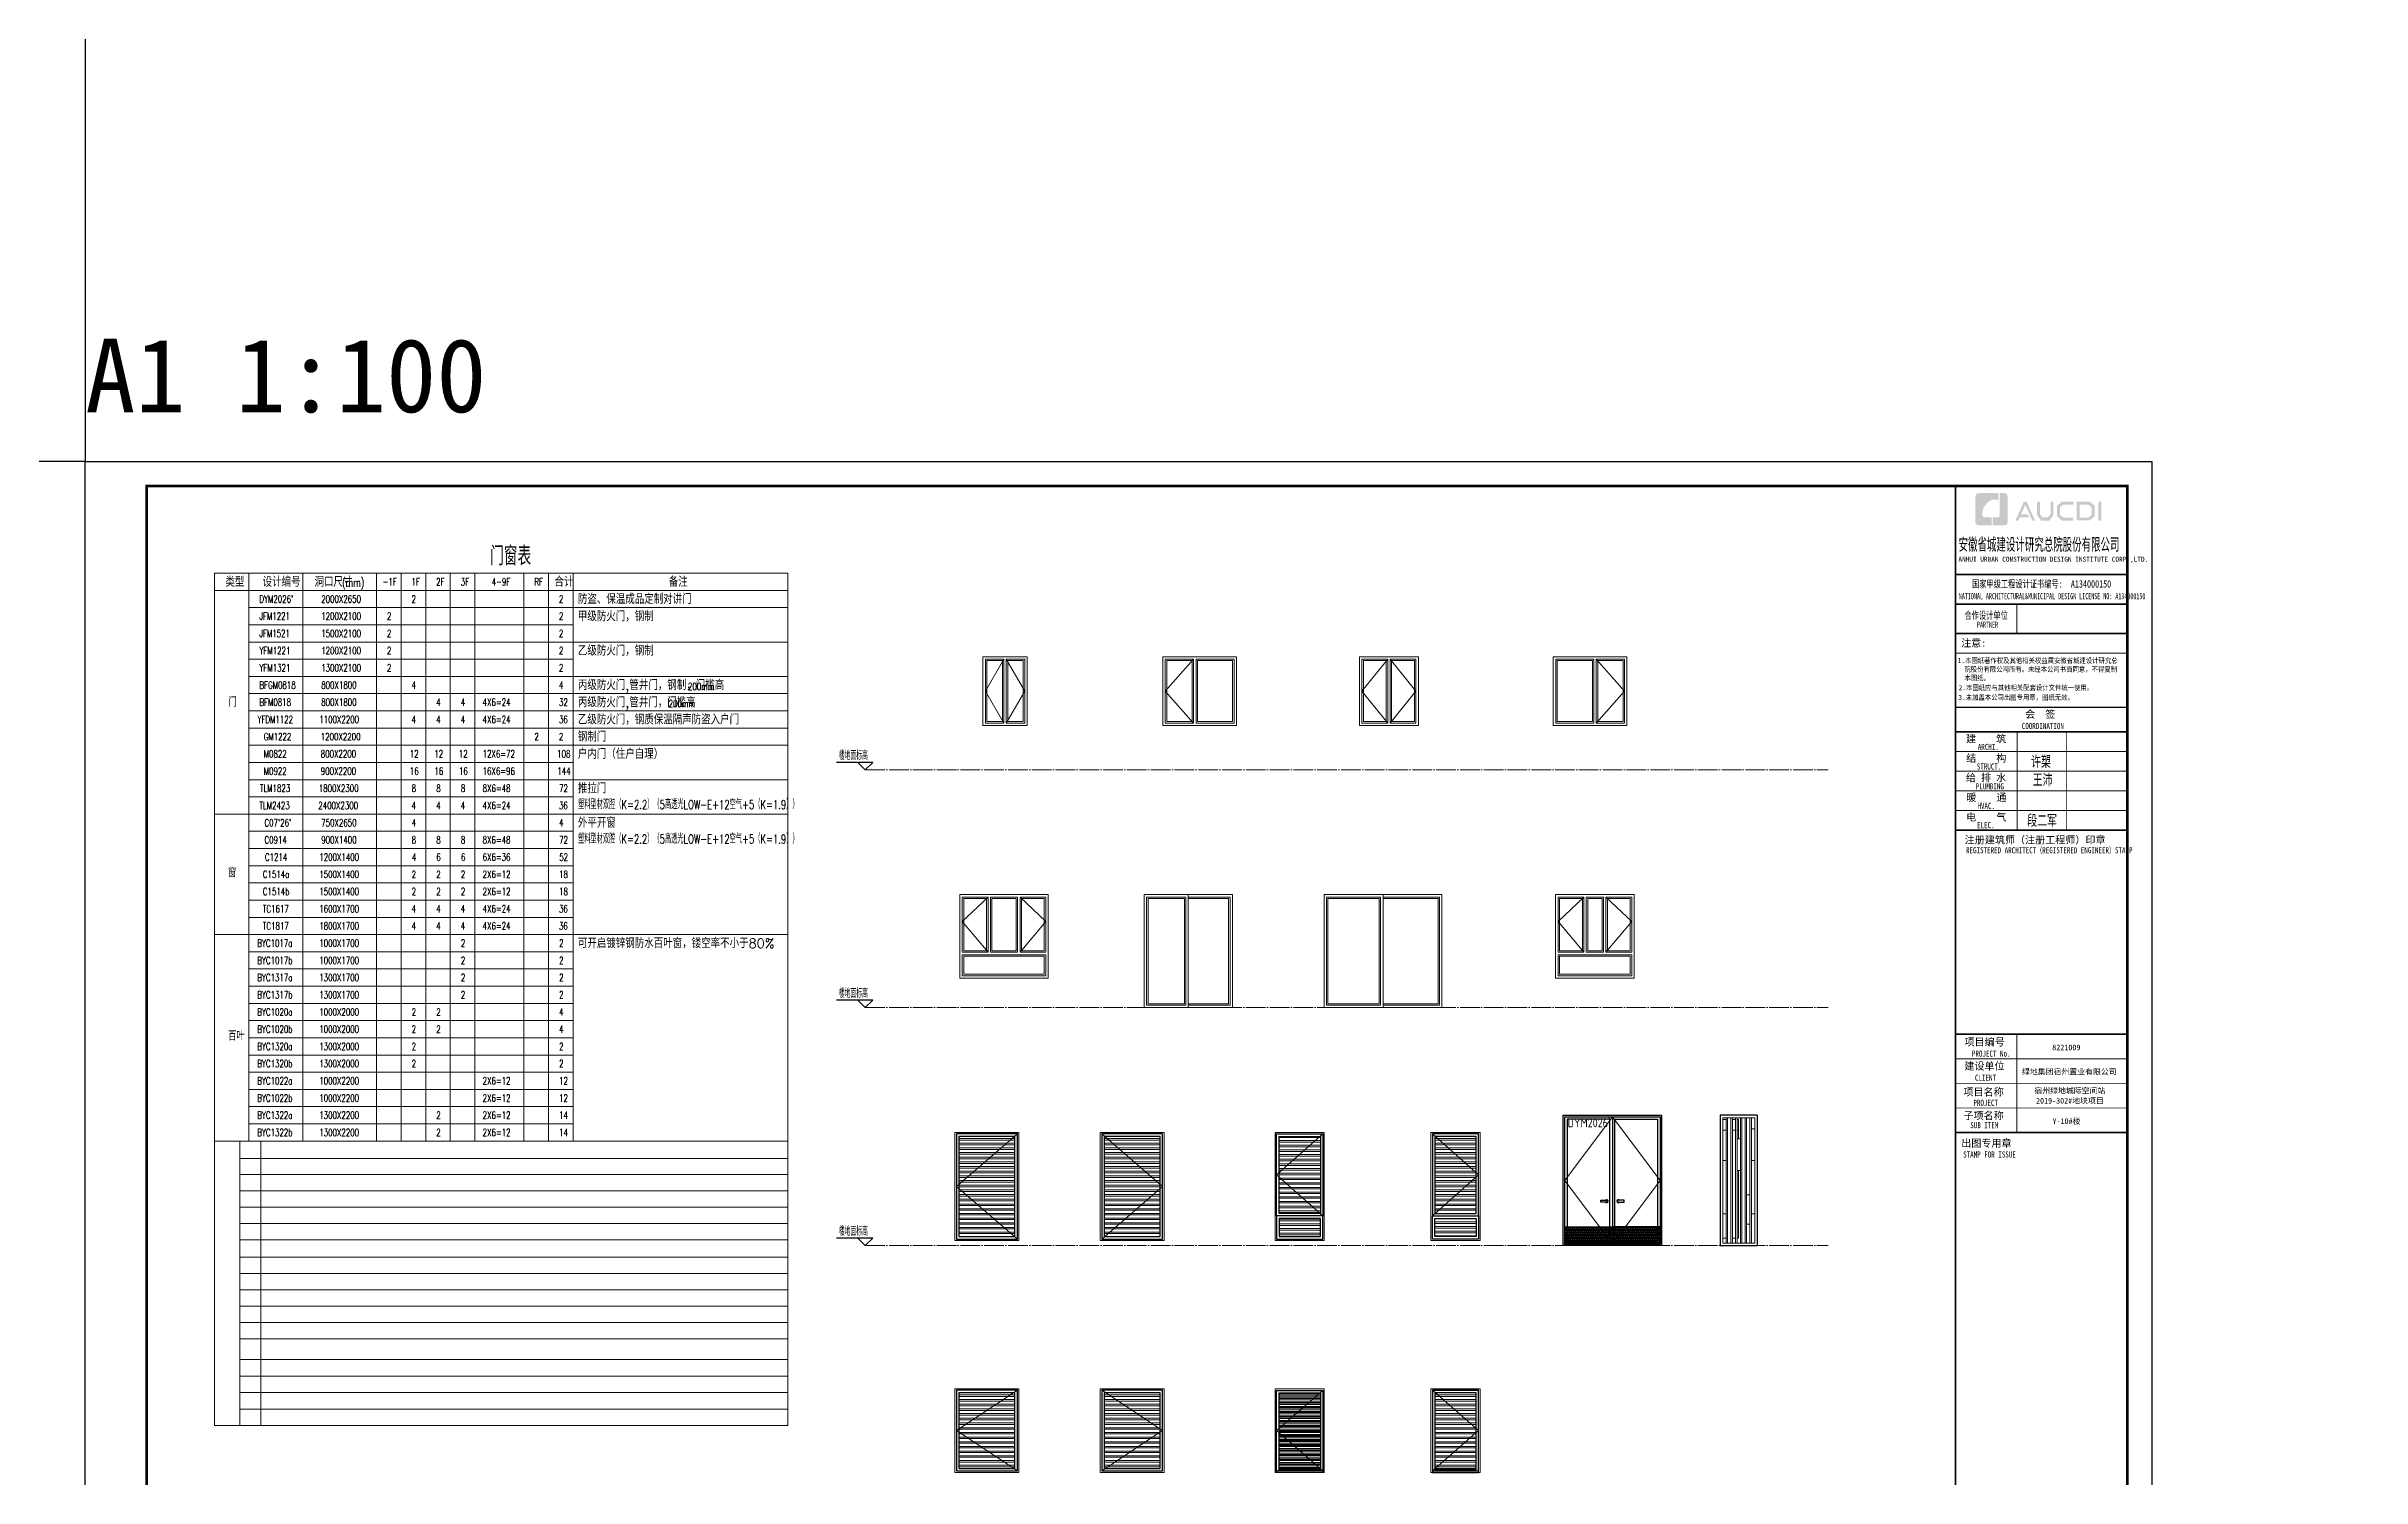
# Model space of a CAD drawing. Extents: x 27938 to 725830, y -209821 to 1628073.
# Drawn here: x 259422 to 306531, y 805904 to 835017 of the extents above; entities that cross this region are included whole.
import ezdxf
from ezdxf.xclip import XClip

# ---------------------------------------------------------------- set-up
doc = ezdxf.new("R2010")
doc.units = 0
doc.header["$LTSCALE"] = 1000
doc.header["$MEASUREMENT"] = 0
doc.header["$XCLIPFRAME"] = 0
doc.linetypes.add('DOTE', pattern=[2.42, 2, -0.2, 0.02, -0.2])
for name, color, linetype, lineweight in [('A-PL-门', 64, 'Continuous', 25), ('DOTE', 19, 'DOTE', 9), ('WINDOW', 144, 'Continuous', 15), ('图签', 147, 'Continuous', 18), ('立面-普通轮廓', 7, 'Continuous', 18), ('立面-窗', 129, 'Continuous', 30), ('立面-窗开启线', 250, 'Continuous', 13)]:
    doc.layers.add(name, color=color, linetype=linetype, lineweight=lineweight)
for name, color, linetype in [('DIM_ELEV', 3, 'Continuous'), ('PUB_TAB', 7, 'Continuous'), ('text', 7, 'Continuous'), ('图框', 140, 'Continuous'), ('图签文字', 147, 'Continuous')]:
    doc.layers.add(name, color=color, linetype=linetype)
doc.layers.add('yichutu', color=7, linetype='Continuous', true_color=0xffffff, plot=False)
doc.layers.add('不打印-标记', color=10, linetype='Continuous', lineweight=9, plot=False)
doc.styles.add('_TCH_DIM', font='SIMPLEX.shx', dxfattribs={"width": 0.7, "bigfont": 'GBCBIG.shx'})
doc.styles.add('_TCH_LABEL', font='')
doc.styles.add('_TCH_WDTABLE', font='SIMPLEX', dxfattribs={"bigfont": 'GBCBIG'})
doc.styles.add('HT', font='')
doc.styles.get("Standard").update_dxf_attribs({"font": 'gbenor.shx', "bigfont": 'gbcbig.shx'})
doc.styles.add('宋体', font='', dxfattribs={"height": 50})
doc.styles.add('建筑图签-1', font='', dxfattribs={"width": 0.7})
doc.styles.add('建筑图签-2', font='TXT.shx', dxfattribs={"width": 0.5, "bigfont": 'HZTXT.shx'})
doc.styles.get('_TCH_LABEL').set_extended_font_data('SimHei')
doc.styles.get('HT').set_extended_font_data('SimHei')
doc.styles.get('宋体').set_extended_font_data('SimSun')
doc.styles.get('建筑图签-1').set_extended_font_data('SimHei')
pattern_1 = [(0, (-380066.373, -12921.78), (0, 31.25), []), (45, (-380066.373, -12921.78), (-22.0970869, 22.0970869), [])]

# ---------------------------------------------------------------- blocks, each defined once
blk = doc.blocks.new('yct-841-594-84100-59399.9999999999-100-1000.0')
at = {"layer": 'yichutu', "color": 7, "true_color": 0xffffff}
blk.add_lwpolyline([(0, 0), (0, 59400), (84100, 59400), (84100, 0)], close=True, dxfattribs=at)
at = {"layer": 'yichutu', "color": 7, "true_color": 0xffffff, "style": '_TCH_LABEL'}
blk.add_text('A1 1:100', height=3000, dxfattribs=at).set_placement((0, 61400))
blk = doc.blocks.new('A$C74D73064')
at = {"layer": 'DOTE', "color": 5}
for p, q in [((27280, 93137), (27280, 8149)), ((32730, 93137), (32730, 8149)), ((38530, 93137), (38530, 8149)), ((43980, 93137), (43980, 8149)), ((49430, 93137), (49430, 8149)), ((54880, 93137), (54880, 8149)), ((60330, 93137), (60330, 8149))]:
    blk.add_line(p, q, dxfattribs=at)
blk = doc.blocks.new('院标1')
h = blk.add_hatch(color=150)
h.dxf.hatch_style = 1
h.set_gradient(color1=(33, 113, 253), color2=(33, 113, 253), tint=1, name='INVCURVED')
edge = h.paths.add_edge_path()
edge.add_spline(control_points=[(116373, 648379), (116379, 648379), (116382, 648379), (116391, 648379), (116391, 648379), (116391, 648379), (116616, 648379), (116616, 648379), (116616, 648379), (116616, 648379), (116616, 648054), (116616, 648054), (116616, 648054), (116616, 648054), (116108, 648054), (116108, 648054), (116108, 648054), (116028, 648054), (115963, 648111), (115963, 648199), (115963, 648199), (115963, 648199), (115963, 649215), (115963, 649215), (115963, 649215), (115963, 649295), (116018, 649360), (116108, 649360), (116108, 649360), (116108, 649360), (116897, 649360), (116897, 649360), (116897, 649360), (116897, 649360), (116897, 649080), (116897, 649080), (116897, 649080), (116897, 649080), (116566, 649140), (116356, 648859), (116356, 648859), (116245, 648719), (116240, 648545), (116247, 648466), (116247, 648466), (116254, 648386), (116247, 648466), (116247, 648466), (116247, 648466), (116247, 648466), (116258, 648374), (116373, 648379)], knot_values=[0, 0, 0, 0, 0.071429, 0.071429, 0.071429, 0.107143, 0.142857, 0.142857, 0.142857, 0.178571, 0.214286, 0.214286, 0.214286, 0.25, 0.285714, 0.285714, 0.285714, 0.321429, 0.357143, 0.357143, 0.357143, 0.392857, 0.428571, 0.428571, 0.428571, 0.464286, 0.5, 0.5, 0.5, 0.535714, 0.571429, 0.571429, 0.571429, 0.607143, 0.642857, 0.642857, 0.642857, 0.678571, 0.714286, 0.714286, 0.714286, 0.75, 0.785714, 0.785714, 0.785714, 0.821429, 0.857143, 0.857143, 0.857143, 0.928571, 1, 1, 1, 1], degree=3, periodic=0)
h = blk.add_hatch(color=150)
h.dxf.hatch_style = 1
h.set_gradient(color1=(33, 113, 253), color2=(33, 113, 253), tint=1, name='INVCURVED')
edge = h.paths.add_edge_path()
edge.add_spline(control_points=[(117268, 649215), (117268, 649215), (117268, 648199), (117268, 648199), (117268, 648199), (117268, 648114), (117212, 648054), (117123, 648054), (117123, 648054), (117123, 648054), (116663, 648054), (116663, 648054), (116663, 648054), (116663, 648054), (116663, 648379), (116663, 648379), (116663, 648379), (116663, 648379), (116865, 648379), (116865, 648379), (116865, 648379), (116907, 648379), (116941, 648413), (116941, 648455), (116941, 648455), (116941, 648455), (116941, 649360), (116941, 649360), (116941, 649360), (116941, 649360), (117123, 649360), (117123, 649360), (117123, 649360), (117204, 649360), (117268, 649306), (117268, 649215)], knot_values=[0, 0, 0, 0, 0.1, 0.1, 0.1, 0.15, 0.2, 0.2, 0.2, 0.25, 0.3, 0.3, 0.3, 0.35, 0.4, 0.4, 0.4, 0.45, 0.5, 0.5, 0.5, 0.55, 0.6, 0.6, 0.6, 0.65, 0.7, 0.7, 0.7, 0.75, 0.8, 0.8, 0.8, 0.9, 1, 1, 1, 1], degree=3, periodic=0)
blk = doc.blocks.new('A$C4D993397')
at = {"layer": '图框'}
h = blk.add_hatch(color=256, dxfattribs=at)
h.paths.add_polyline_path([(40957, -821), (41019, -821), (41019, -1206), (40957, -1206)])
h.paths.add_polyline_path([(40580, -879), (40580, -1142), (40761, -1142), (40823, -1089), (40823, -929), (40762, -879)], flags=16)
h.paths.add_polyline_path([(40521, -820), (40521, -1201), (40782, -1201), (40882, -1116), (40882, -902), (40784, -820)])
h.paths.add_polyline_path([(40450, -818), (40450, -876), (40246, -876), (40180, -931), (40180, -1091), (40246, -1142), (40451, -1142), (40451, -1203), (40219, -1203), (40118, -1116), (40118, -902), (40217, -818)])
h.paths.add_polyline_path([(39708, -819), (39769, -819), (39769, -1074), (39826, -1140), (39931, -1140), (39988, -1074), (39988, -819), (40045, -819), (40045, -1093), (39963, -1202), (39794, -1202), (39708, -1092)])
h.paths.add_polyline_path([(39442, -820), (39501, -820), (39672, -1202), (39614, -1202), (39473, -885), (39386, -1079), (39522, -1079), (39552, -1137), (39361, -1137), (39332, -1203), (39271, -1203)])
for p, q in [((38052, -2300), (41552, -2300)), ((38052, -2300), (41552, -2300)), ((38052, -2900), (41552, -2900))]:
    blk.add_line(p, q, dxfattribs=at)
blk.add_lwpolyline([(0, 0), (42050, 0), (42050, -29700), (0, -29700)], close=True, dxfattribs=at)
blk.add_lwpolyline([(0, 0), (42050, 0), (42050, -29700), (0, -29700)], close=True, dxfattribs=at)
at = {"layer": '图框', "const_width": 50}
blk.add_lwpolyline([(41550, -29200), (41550, -500), (1250, -500), (1250, -29200)], close=True, dxfattribs=at)
at = {"layer": '图框'}
for points, const_width in [([(38052, -29200), (38052, -500)], 35), ([(38052, -2300), (41552, -2300)], 30), ([(38052, -2900), (41552, -2900)], 30), ([(38052, -2900), (41552, -2900)], 30), ([(39302, -2900), (39302, -3500)], 17.5), ([(38052, -3500), (41552, -3500)], 30), ([(38052, -3500), (41552, -3500)], 30), ([(38052, -3900), (41552, -3900)], 17.5), ([(38057, -5000), (41557, -5000)], 30), ([(38057, -5500), (41557, -5500)], 35), ([(38057, -5500), (41557, -5500)], 35), ([(39307, -5500), (39307, -7500)], 17.5), ([(40307, -5500), (40307, -7500)], 17.5), ([(38057, -5900), (41557, -5900)], 17.5), ([(38057, -6300), (41557, -6300)], 17.5), ([(38057, -6700), (41557, -6700)], 17.5), ([(38057, -7500), (41557, -7500)], 35), ([(38057, -7100), (41557, -7100)], 17.5), ([(38052, -11650), (41552, -11650)], 35), ([(38052, -11650), (41552, -11650)], 35), ([(39302, -13650), (39302, -11650)], 17.5), ([(38052, -12150), (41552, -12150)], 17.5), ([(38052, -12650), (41552, -12650)], 17.5), ([(38052, -13150), (41552, -13150)], 17.5), ([(41552, -13650), (38052, -13650)], 35)]:
    blk.add_lwpolyline(points, dxfattribs=dict(at, const_width=const_width))
at = {"xscale": 0.5, "yscale": 0.5, "zscale": 0.5}
blk.add_blockref('院标1', (-19522, -325325), dxfattribs=at)
at = {"layer": '图框'}
for s, height, style, width, p in [('ANHUI URBAN CONSTRUCTION DESIGN INSTITUTE CORP.,LTD.', 100, '建筑图签-1', 0.91, (38112, -2039)), ('NATIONAL ARCHITECTURAL&MUNICIPAL DESIGN LICENSE NO: A134000150', 125, '建筑图签-1', 0.6, (38121, -2803)), ('PARTNER', 125, '建筑图签-1', 0.6, (38490, -3383)), ('1.本图纸著作权及其他相关权益属安徽省城建设计研究总', 105, 'HT', 0.88, (38095, -4103)), ('院股份有限公司所有。未经本公司书面同意，不得复制', 105, 'HT', 0.88, (38235, -4280)), (' 2.本图纸应与其他相关配套设计文件统一使用。 ', 105, 'HT', 0.88, (38040, -4654)), ('本图纸。', 105, 'HT', 0.88, (38235, -4456)), ('3.未加盖本公司出图专用章，图纸无效。', 105, 'HT', 0.88, (38111, -4851)), ('COORDINATION', 125, '建筑图签-1', 0.7, (39402, -5443)), ('ARCHI.', 125, '建筑图签-1', 0.7, (38507, -5869)), ('PLUMBING', 125, '建筑图签-1', 0.7, (38467, -6671)), ('STRUCT.', 125, '建筑图签-1', 0.7, (38487, -6268)), ('HVAC.', 125, '建筑图签-1', 0.7, (38499, -7067)), ('ELEC.', 125, '建筑图签-1', 0.7, (38492, -7460)), ('REGISTERED ARCHITECT（REGISTERED ENGINEER）STAMP', 125, '建筑图签-1', 0.7, (38267, -7971)), ('PROJECT No.', 125, '建筑图签-1', 0.7, (38387, -12107, -899)), ('CLIENT', 125, '建筑图签-1', 0.7, (38449, -12597)), ('PROJECT', 125, '建筑图签-1', 0.7, (38417, -13107)), ('SUB ITEM', 125, '建筑图签-1', 0.7, (38354, -13562)), ('STAMP FOR ISSUE', 125, '建筑图签-1', 0.7, (38209, -14159))]:
    blk.add_text(s, height=height, dxfattribs=dict(at, style=style, width=width)).set_placement(p)
at = {"layer": '图签', "color": 2, "style": '宋体'}
for s, height, p in [('8221009', 114.7, (40021, -11976)), ('绿地集团宿州置业有限公司', 114.67, (39405, -12469)), ('宿州绿地城际空间站', 114.7, (39657, -12856)), ('2019-302#地块项目', 114.67, (39691, -13061)), ('Y-10#楼', 114.7, (40027, -13476))]:
    blk.add_text(s, height=height, dxfattribs=at).set_placement(p)
at = {"layer": '图签文字', "color": 7, "style": '建筑图签-1'}
for s, height, width, p in [('安徽省城建设计研究总院股份有限公司', 250, 0.55, (38116, -1811)), ('国家甲级工程设计证书编号:  A134000150', 150, 0.7, (38389, -2566)), ('合作设计单位', 150, 0.7, (38235, -3205))]:
    blk.add_text(s, height=height, dxfattribs=dict(at, width=width)).set_placement(p)
for s, p in [('注意:', (38168, -3768)), ('会  签', (39470, -5216)), ('建    筑', (38267, -5717)), ('结    构', (38270, -6110)), ('给 排 水', (38265, -6507)), ('暖    通', (38274, -6909)), ('电    气', (38269, -7309)), ('注册建筑师（注册工程师）印章', (38240, -7773)), ('项目编号', (38236, -11884)), ('建设单位', (38233, -12372)), ('项目名称', (38216, -12901)), ('子项名称', (38216, -13380)), ('出图专用章', (38170, -13941))]:
    blk.add_text(s, height=150, dxfattribs=at).set_placement(p)
at = {"layer": '图签文字', "color": 1, "style": '建筑图签-2', "width": 0.7}
for s, p in [('许槊', (39590, -6236)), ('王沛', (39625, -6606)), ('段二军', (39513, -7434))]:
    blk.add_text(s, height=250, dxfattribs=at).set_placement(p)
blk = doc.blocks.new('A$C5CEE2ACC')
at = {"layer": 'WINDOW'}
for p, q in [((521, -352), (11670, -352)), ((521, -683), (11670, -683)), ((521, -1015), (11670, -1015)), ((521, -1347), (11670, -1347)), ((521, -1679), (11670, -1679)), ((521, -2010), (11670, -2010)), ((521, -2362), (11670, -2362)), ((521, -2390), (521, -5788)), ((521, -2694), (11670, -2694)), ((948, -2390), (948, -5788)), ((521, -3026), (11670, -3026)), ((521, -3357), (11670, -3357)), ((521, -3689), (11670, -3689)), ((521, -4021), (11670, -4021)), ((521, -4443), (11670, -4443)), ((521, -4779), (11670, -4779)), ((521, -5115), (11670, -5115)), ((521, -5452), (11670, -5452)), ((521, -5788), (11670, -5788))]:
    blk.add_line(p, q, dxfattribs=at)
blk.add_lwpolyline([(0, 0), (11670, 0), (11670, -5788), (0, -5788)], close=True, dxfattribs=at)
for points in [[(521, 0), (521, -2390)], [(948, 0), (948, -2390)]]:
    blk.add_lwpolyline(points, dxfattribs=at)

msp = doc.modelspace()

# ---------------------------------------------------------------- hatches: boundary and pattern name
at = {"true_color": 0x642165}
h = msp.add_hatch(dxfattribs=at)
h.set_pattern_fill('木板', color=219, scale=25, style=0)
h.set_pattern_definition(pattern_1)
h.paths.add_polyline_path([(290315.9, 810656.4), (291286.4, 810656.3), (291286.4, 811006.3), (290315.9, 811006.4)])
h = msp.add_hatch(dxfattribs=at)
h.set_pattern_fill('木板', color=219, scale=25, style=0)
h.set_pattern_definition(pattern_1)
h.paths.add_polyline_path([(292255.9, 810656.4), (291285.4, 810656.3), (291285.4, 811006.3), (292255.9, 811006.4)])
at = {"layer": '立面-窗开启线', "ltscale": 0.5, "true_color": 0x88471b}
h = msp.add_hatch(dxfattribs=at)
h.set_pattern_fill('ANSI32', color=36, scale=20, angle=135)
h.set_pattern_definition([(180, (277910.41, 810676.28), (-7e-15, -95.25), []), (180, (277878.66, 810708.03), (-7e-15, -95.25), [])])
edge = h.paths.add_edge_path()
edge.add_line((279130.4, 812885.3), (279130.4, 810806.3))
edge.add_line((279130.4, 810806.3), (277990.4, 810806.3))
edge.add_line((277990.4, 810812.3), (277990.4, 812846.3))
edge.add_line((277990.4, 812846.3), (279130.4, 812846.3))
h = msp.add_hatch(dxfattribs=at)
h.set_pattern_fill('ANSI32', color=36, scale=20, angle=135)
h.set_pattern_definition([(180, (280865.47, 810676.28), (-7e-15, -95.25), []), (180, (280833.72, 810708.03), (-7e-15, -95.25), [])])
edge = h.paths.add_edge_path()
edge.add_line((282085.5, 812885.3), (282085.5, 810806.3))
edge.add_line((282085.5, 810806.3), (280945.5, 810806.3))
edge.add_line((280945.5, 810812.3), (280945.5, 812846.3))
edge.add_line((280945.5, 812846.3), (282085.5, 812846.3))
h = msp.add_hatch(dxfattribs=at)
h.set_pattern_fill('ANSI32', color=36, scale=20, angle=135)
h.set_pattern_definition([(180, (-325386.19, 801394.28), (-7e-15, -95.25), []), (180, (-325417.94, 801426.03), (-7e-15, -95.25), [])])
edge = h.paths.add_edge_path()
edge.add_line((284504.3, 812846.3), (284504.3, 811276.3))
edge.add_line((284504.3, 811276.3), (285344.3, 811276.3))
edge.add_line((285344.3, 811276.8), (285344.3, 812846.3))
edge.add_line((285344.3, 812846.3), (284504.3, 812846.3))
h = msp.add_hatch(dxfattribs=at)
h.set_pattern_fill('ANSI32', color=36, scale=20, angle=135)
h.set_pattern_definition([(180, (287594.54, 810676.28), (-7e-15, -95.25), []), (180, (287562.79, 810708.03), (-7e-15, -95.25), [])])
edge = h.paths.add_edge_path()
edge.add_line((288514.5, 812846.3), (288514.5, 811276.3))
edge.add_line((288514.5, 811276.3), (287674.5, 811276.3))
edge.add_line((287674.5, 811276.8), (287674.5, 812846.3))
edge.add_line((287674.5, 812846.3), (288514.5, 812846.3))
h = msp.add_hatch(dxfattribs=at)
h.set_pattern_fill('ANSI32', color=36, scale=20, angle=135)
h.set_pattern_definition([(180, (-325386.19, 799699.28), (-7e-15, -95.25), []), (180, (-325417.94, 799731.03), (-7e-15, -95.25), [])])
edge = h.paths.add_edge_path()
edge.add_line((284504.3, 811176.3), (284504.3, 810806.3))
edge.add_line((284504.3, 810806.3), (285344.3, 810806.3))
edge.add_line((285344.3, 810808.3), (285344.3, 811176.3))
edge.add_line((285344.3, 811176.3), (284504.3, 811176.3))
h = msp.add_hatch(dxfattribs=at)
h.set_pattern_fill('ANSI32', color=36, scale=20, angle=135)
h.set_pattern_definition([(180, (287594.54, 808981.28), (-7e-15, -95.25), []), (180, (287562.79, 809013.03), (-7e-15, -95.25), [])])
edge = h.paths.add_edge_path()
edge.add_line((288514.5, 811176.3), (288514.5, 810806.3))
edge.add_line((288514.5, 810806.3), (287674.5, 810806.3))
edge.add_line((287674.5, 810808.3), (287674.5, 811176.3))
edge.add_line((287674.5, 811176.3), (288514.5, 811176.3))
h = msp.add_hatch(dxfattribs=at)
h.set_pattern_fill('ANSI32', color=36, scale=20, angle=135)
h.set_pattern_definition([(180, (277910.41, 805460.23), (-7e-15, -95.25), []), (180, (277878.66, 805491.98), (-7e-15, -95.25), [])])
edge = h.paths.add_edge_path()
edge.add_line((279130.4, 807669.3), (279130.4, 806090.2))
edge.add_line((279130.4, 806090.2), (277990.4, 806090.2))
edge.add_line((277990.4, 806095.8), (277990.4, 807630.3))
edge.add_line((277990.4, 807630.3), (279130.4, 807630.3))
h = msp.add_hatch(dxfattribs=at)
h.set_pattern_fill('ANSI32', color=36, scale=20, angle=135)
h.set_pattern_definition([(180, (280865.47, 805460.23), (-7e-15, -95.25), []), (180, (280833.72, 805491.98), (-7e-15, -95.25), [])])
edge = h.paths.add_edge_path()
edge.add_line((282085.5, 807669.3), (282085.5, 806090.2))
edge.add_line((282085.5, 806090.2), (280945.5, 806090.2))
edge.add_line((280945.5, 806095.8), (280945.5, 807630.3))
edge.add_line((280945.5, 807630.3), (282085.5, 807630.3))
h = msp.add_hatch(dxfattribs=at)
h.set_pattern_fill('ANSI32', color=36, scale=20, angle=135)
h.set_pattern_definition([(180, (-325386.19, 796178.19), (-7e-15, -95.25), []), (180, (-325417.94, 796209.94), (-7e-15, -95.25), [])])
edge = h.paths.add_edge_path()
edge.add_line((284504.3, 807630.2), (284504.3, 806060.2))
edge.add_line((284504.3, 806060.2), (285344.3, 806060.2))
edge.add_line((285344.3, 806060.7), (285344.3, 807630.2))
edge.add_line((285344.3, 807630.2), (284504.3, 807630.2))
h = msp.add_hatch(dxfattribs=at)
h.set_pattern_fill('ANSI32', color=36, scale=20, angle=135)
h.set_pattern_definition([(180, (-324386.19, 796059.19), (-7e-15, -95.25), []), (180, (-324417.94, 796090.94), (-7e-15, -95.25), [])])
edge = h.paths.add_edge_path()
edge.add_line((284504.3, 807630.2), (284504.3, 806090.2))
edge.add_line((284504.3, 806090.2), (285344.3, 806090.2))
edge.add_line((285344.3, 806095.8), (285344.3, 807630.2))
edge.add_line((285344.3, 807630.2), (284504.3, 807630.2))
h = msp.add_hatch(dxfattribs=at)
h.set_pattern_fill('ANSI32', color=36, scale=20, angle=135)
h.set_pattern_definition([(180, (287594.54, 805460.23), (-7e-15, -95.25), []), (180, (287562.79, 805491.98), (-7e-15, -95.25), [])])
edge = h.paths.add_edge_path()
edge.add_line((288514.5, 807630.3), (288514.5, 806090.2))
edge.add_line((288514.5, 806090.2), (287674.5, 806090.2))
edge.add_line((287674.5, 806095.8), (287674.5, 807630.3))
edge.add_line((287674.5, 807630.3), (288514.5, 807630.3))
h = msp.add_hatch(dxfattribs=at)
h.set_pattern_fill('ANSI32', color=36, scale=20, angle=135)
h.set_pattern_definition([(180, (287594.54, 805460.19), (-7e-15, -95.25), []), (180, (287562.79, 805491.94), (-7e-15, -95.25), [])])
edge = h.paths.add_edge_path()
edge.add_line((288514.5, 807630.2), (288514.5, 806060.2))
edge.add_line((288514.5, 806060.2), (287674.5, 806060.2))
edge.add_line((287674.5, 806060.7), (287674.5, 807630.2))
edge.add_line((287674.5, 807630.2), (288514.5, 807630.2))

# ---------------------------------------------------------------- linework, layer by layer
at = {"color": 219, "true_color": 0x642165}
for points in [[(291048.7, 811545.2), (291182.2, 811545.2), (291182.2, 811507.2), (291048.7, 811507.2)], [(291524.1, 811545.2), (291390.6, 811545.2), (291390.6, 811507.2), (291524.1, 811507.2)]]:
    msp.add_lwpolyline(points, close=True, dxfattribs=at)
at = {"color": 217, "true_color": 0x93278f}
for points in [[(290315.9, 811006.4), (291286.4, 811006.3), (291286.4, 810656.3), (290315.9, 810656.4)], [(292255.9, 811006.4), (291285.4, 811006.3), (291285.4, 810656.3), (292255.9, 810656.4)]]:
    msp.add_lwpolyline(points, close=True, dxfattribs=at)
at = {"color": 219, "true_color": 0x642165}
for centre, radius, start, end in [((291167.3, 811526.8), 30.4, 221.46397, 144.11782), ((291162.4, 811526.5), 28.1, 250.54022, 117.68792), ((291405.5, 811526.8), 30.4, 35.88218, 318.53603), ((291410.4, 811526.5), 28.1, 62.31208, 289.45978)]:
    msp.add_arc(centre, radius, start, end, dxfattribs=at)
at = {"layer": 'A-PL-门', "color": 0}
for p, q in [((294231.8, 813275.8), (293481.8, 813275.8)), ((293481.8, 813275.8), (293481.8, 810626.3)), ((294231.8, 813275.8), (294231.8, 810626.3)), ((293481.8, 810626.3), (294231.8, 810626.3))]:
    msp.add_line(p, q, dxfattribs=at)
msp.add_lwpolyline([(290285.9, 813276.3), (292285.9, 813276.3), (292285.9, 810626.3), (290285.9, 810626.3)], close=True, dxfattribs=at)
at = {"layer": 'DIM_ELEV'}
for p, q in [((276236.1, 820452.5), (275501.5, 820452.5)), ((276086.1, 820302.5), (275936.1, 820452.5)), ((276086.1, 820302.5), (276236.1, 820452.5)), ((276236.1, 815614.4), (275501.5, 815614.4)), ((276086.1, 815464.4), (275936.1, 815614.4)), ((276086.1, 815464.4), (276236.1, 815614.4)), ((276236.1, 810776.3), (275501.5, 810776.3)), ((276236.1, 810776.3), (275501.5, 810776.3)), ((276086.1, 810626.3), (275936.1, 810776.3)), ((276086.1, 810626.3), (275936.1, 810776.3)), ((276086.1, 810626.3), (276236.1, 810776.3)), ((276086.1, 810626.3), (276236.1, 810776.3))]:
    msp.add_line(p, q, dxfattribs=at)
at = {"layer": 'DOTE', "ltscale": 0.2}
for p, q in [((276086.1, 820302.5), (295678.4, 820302.5)), ((276086.1, 815464.4), (295678.4, 815464.4)), ((276086.1, 810626.3), (295678.4, 810626.3)), ((276086.1, 810626.3), (295678.4, 810626.3))]:
    msp.add_line(p, q, dxfattribs=at)
at = {"layer": 'text', "color": 2}
msp.add_lwpolyline([(260214.1, 826573.7), (229214.1, 826573.7), (229214.1, 844382.1), (260214.1, 844382.1)], close=True, dxfattribs=at)
at = {"layer": 'WINDOW'}
for p, q in [((282657.6, 817764.4), (282657.6, 815464.4)), ((286618.9, 817764.4), (286618.9, 815464.4))]:
    msp.add_line(p, q, dxfattribs=at)
for points in [[(262841.1, 812750.5), (274510.8, 812750.5), (274510.8, 824300.5), (262841.1, 824300.5)], [(278530.1, 822552.5), (278905.1, 822552.5), (278905.1, 821252.5), (278530.1, 821252.5)], [(279330.1, 822552.5), (278955.1, 822552.5), (278955.1, 821252.5), (279330.1, 821252.5)], [(282189.7, 822552.5), (282764.7, 822552.5), (282764.7, 821252.5), (282189.7, 821252.5)], [(283589.7, 822552.5), (282814.7, 822552.5), (282814.7, 821252.5), (283589.7, 821252.5)], [(286189.8, 822552.5), (286714.8, 822552.5), (286714.8, 821252.5), (286189.8, 821252.5)], [(287289.8, 822552.5), (286764.8, 822552.5), (286764.8, 821252.5), (287289.8, 821252.5)], [(290133, 822552.5), (290908, 822552.5), (290908, 821252.5), (290133, 821252.5)], [(291533, 822552.5), (290958, 822552.5), (290958, 821252.5), (291533, 821252.5)], [(278058.2, 817714.4), (278583.2, 817714.4), (278583.2, 816589.4), (278058.2, 816589.4)], [(278633.2, 817714.4), (279183.2, 817714.4), (279183.2, 816589.4), (278633.2, 816589.4)], [(279758.2, 817714.4), (279233.2, 817714.4), (279233.2, 816589.4), (279758.2, 816589.4)], [(281807.6, 817714.4), (282607.6, 817714.4), (282607.6, 815514.4), (281807.6, 815514.4)], [(283507.6, 817714.4), (282657.6, 817714.4), (282657.6, 815514.4), (283507.6, 815514.4)], [(285468.9, 817714.4), (286568.9, 817714.4), (286568.9, 815514.4), (285468.9, 815514.4)], [(287768.9, 817714.4), (286618.9, 817714.4), (286618.9, 815514.4), (287768.9, 815514.4)], [(290180.3, 817714.4), (290705.3, 817714.4), (290705.3, 816589.4), (290180.3, 816589.4)], [(291105.3, 817714.4), (290755.3, 817714.4), (290755.3, 816589.4), (291105.3, 816589.4)], [(291680.3, 817714.4), (291155.3, 817714.4), (291155.3, 816589.4), (291680.3, 816589.4)], [(278058.2, 816539.4), (279758.2, 816539.4), (279758.2, 816114.4), (278058.2, 816114.4)], [(290180.3, 816539.4), (291680.3, 816539.4), (291680.3, 816114.4), (290180.3, 816114.4)]]:
    msp.add_lwpolyline(points, close=True, dxfattribs=at)
for points in [[(262841.1, 823950.5), (274510.8, 823950.5)], [(263541.1, 824300.5), (263541.1, 812750.5)], [(264641.1, 824300.5), (264641.1, 812750.5)], [(266141.1, 824300.5), (266141.1, 812750.5)], [(266641.1, 824300.5), (266641.1, 812750.5)], [(267141.1, 824300.5), (267141.1, 812750.5)], [(267641.1, 824300.5), (267641.1, 812750.5)], [(268141.1, 824300.5), (268141.1, 812750.5)], [(269141.1, 824300.5), (269141.1, 812750.5)], [(269641.1, 824300.5), (269641.1, 812750.5)], [(270141.1, 824300.5), (270141.1, 812750.5)], [(263541.1, 823600.5), (274510.8, 823600.5)], [(263541.1, 823250.5), (270141.1, 823250.5)], [(263541.1, 822900.5), (274510.8, 822900.5)], [(263541.1, 822550.5), (270141.1, 822550.5)], [(263541.1, 822200.5), (274510.8, 822200.5)], [(263541.1, 821850.5), (274510.8, 821850.5)], [(263541.1, 821500.5), (274510.8, 821500.5)], [(263541.1, 821150.5), (274510.8, 821150.5)], [(263541.1, 820800.5), (274510.8, 820800.5)], [(263541.1, 820450.5), (270141.1, 820450.5)], [(263541.1, 820100.5), (274510.8, 820100.5)], [(263541.1, 819750.5), (270141.1, 819750.5)], [(262841.1, 819400.5), (274510.8, 819400.5)], [(263541.1, 819050.5), (270141.1, 819050.5)], [(263541.1, 818700.5), (270141.1, 818700.5)], [(263541.1, 818350.5), (270141.1, 818350.5)], [(263541.1, 818000.5), (270141.1, 818000.5)], [(263541.1, 817650.5), (270141.1, 817650.5)], [(262841.1, 816950.5), (274510.8, 816950.5)], [(263541.1, 817300.5), (270141.1, 817300.5)], [(263541.1, 816600.5), (270141.1, 816600.5)], [(263541.1, 816250.5), (270141.1, 816250.5)], [(263541.1, 815900.5), (270141.1, 815900.5)], [(263541.1, 815550.5), (270141.1, 815550.5)], [(263541.1, 815200.5), (270141.1, 815200.5)], [(263541.1, 814850.5), (270141.1, 814850.5)], [(263541.1, 814500.5), (270141.1, 814500.5)], [(263541.1, 814150.5), (270141.1, 814150.5)], [(263541.1, 813800.5), (270141.1, 813800.5)], [(263541.1, 813450.5), (270141.1, 813450.5)], [(263541.1, 813100.5), (270141.1, 813100.5)]]:
    msp.add_lwpolyline(points, dxfattribs=at)
at = {"layer": 'WINDOW', "color": 250}
for points in [[(278560.1, 822522.5), (278875.1, 822522.5), (278875.1, 821282.5), (278560.1, 821282.5)], [(279300.1, 822522.5), (278985.1, 822522.5), (278985.1, 821282.5), (279300.1, 821282.5)], [(282219.7, 822522.5), (282734.7, 822522.5), (282734.7, 821282.5), (282219.7, 821282.5)], [(283559.7, 822522.5), (282844.7, 822522.5), (282844.7, 821282.5), (283559.7, 821282.5)], [(286219.8, 822522.5), (286684.8, 822522.5), (286684.8, 821282.5), (286219.8, 821282.5)], [(287259.8, 822522.5), (286794.8, 822522.5), (286794.8, 821282.5), (287259.8, 821282.5)], [(290163, 822522.5), (290878, 822522.5), (290878, 821282.5), (290163, 821282.5)], [(291503, 822522.5), (290988, 822522.5), (290988, 821282.5), (291503, 821282.5)], [(278088.2, 817684.4), (278553.2, 817684.4), (278553.2, 816619.4), (278088.2, 816619.4)], [(278663.2, 817684.4), (279153.2, 817684.4), (279153.2, 816619.4), (278663.2, 816619.4)], [(279728.2, 817684.4), (279263.2, 817684.4), (279263.2, 816619.4), (279728.2, 816619.4)], [(281837.6, 817684.4), (282577.6, 817684.4), (282577.6, 815544.4), (281837.6, 815544.4)], [(285498.9, 817684.4), (286538.9, 817684.4), (286538.9, 815544.4), (285498.9, 815544.4)], [(290210.3, 817684.4), (290675.3, 817684.4), (290675.3, 816619.4), (290210.3, 816619.4)], [(291075.3, 817684.4), (290785.3, 817684.4), (290785.3, 816619.4), (291075.3, 816619.4)], [(291650.3, 817684.4), (291185.3, 817684.4), (291185.3, 816619.4), (291650.3, 816619.4)], [(278088.2, 816509.4), (279728.2, 816509.4), (279728.2, 816144.4), (278088.2, 816144.4)], [(290210.3, 816509.4), (291650.3, 816509.4), (291650.3, 816144.4), (290210.3, 816144.4)]]:
    msp.add_lwpolyline(points, close=True, dxfattribs=at)
for points in [[(282657.6, 815544.4), (283477.6, 815544.4), (283477.6, 817684.4), (282657.6, 817684.4)], [(286618.9, 815544.4), (287738.9, 815544.4), (287738.9, 817684.4), (286618.9, 817684.4)]]:
    msp.add_lwpolyline(points, dxfattribs=at)
at = {"layer": '立面-普通轮廓'}
for points in [[(278480.1, 822602.5), (279380.1, 822602.5), (279380.1, 821202.5), (278480.1, 821202.5)], [(283639.7, 822602.5), (282139.7, 822602.5), (282139.7, 821202.5), (283639.7, 821202.5)], [(287339.8, 822602.5), (286139.8, 822602.5), (286139.8, 821202.5), (287339.8, 821202.5)], [(290083, 822602.5), (291583, 822602.5), (291583, 821202.5), (290083, 821202.5)], [(278008.2, 817764.4), (279808.2, 817764.4), (279808.2, 816064.4), (278008.2, 816064.4)], [(281757.6, 817764.4), (283557.6, 817764.4), (283557.6, 815464.4), (281757.6, 815464.4)], [(285418.9, 817764.4), (287818.9, 817764.4), (287818.9, 815464.4), (285418.9, 815464.4)], [(290130.3, 817764.4), (291730.3, 817764.4), (291730.3, 816064.4), (290130.3, 816064.4)], [(277910.4, 810726.3), (279210.4, 810726.3), (279210.4, 812926.3), (277910.4, 812926.3)], [(280865.5, 810726.3), (282165.5, 810726.3), (282165.5, 812926.3), (280865.5, 812926.3)], [(285424.3, 810726.3), (284424.3, 810726.3), (284424.3, 812926.3), (285424.3, 812926.3)], [(287594.5, 810726.3), (288594.5, 810726.3), (288594.5, 812926.3), (287594.5, 812926.3)], [(277910.4, 806010.2), (279210.4, 806010.2), (279210.4, 807710.3), (277910.4, 807710.3)], [(280865.5, 806010.2), (282165.5, 806010.2), (282165.5, 807710.3), (280865.5, 807710.3)], [(285424.3, 806010.2), (284424.3, 806010.2), (284424.3, 807710.2), (285424.3, 807710.2)], [(287594.5, 806010.2), (288594.5, 806010.2), (288594.5, 807710.3), (287594.5, 807710.3)]]:
    msp.add_lwpolyline(points, close=True, dxfattribs=at)
at = {"layer": '立面-窗'}
msp.add_line((291285.9, 813246.3), (291285.9, 810656.3), dxfattribs=at)
for points in [[(290315.9, 813246.3), (292255.9, 813246.3), (292255.9, 810656.3), (290315.9, 810656.3)], [(290365.9, 810706.3), (291235.9, 810706.3), (291235.9, 813196.3), (290365.9, 813196.3)], [(292205.9, 810706.3), (291335.9, 810706.3), (291335.9, 813196.3), (292205.9, 813196.3)], [(277940.4, 810756.3), (279180.4, 810756.3), (279180.4, 812896.3), (277940.4, 812896.3)], [(277990.4, 810806.3), (279130.4, 810806.3), (279130.4, 812846.3), (277990.4, 812846.3)], [(280895.5, 810756.3), (282135.5, 810756.3), (282135.5, 812896.3), (280895.5, 812896.3)], [(280945.5, 810806.3), (282085.5, 810806.3), (282085.5, 812846.3), (280945.5, 812846.3)], [(285394.3, 811226.3), (284454.3, 811226.3), (284454.3, 812896.3), (285394.3, 812896.3)], [(285344.3, 811276.3), (284504.3, 811276.3), (284504.3, 812846.3), (285344.3, 812846.3)], [(287624.5, 811226.3), (288564.5, 811226.3), (288564.5, 812896.3), (287624.5, 812896.3)], [(287674.5, 811276.3), (288514.5, 811276.3), (288514.5, 812846.3), (287674.5, 812846.3)], [(285394.3, 811226.3), (284454.3, 811226.3), (284454.3, 810756.3), (285394.3, 810756.3)], [(287624.5, 811226.3), (288564.5, 811226.3), (288564.5, 810756.3), (287624.5, 810756.3)], [(285344.3, 811176.3), (284504.3, 811176.3), (284504.3, 810806.3), (285344.3, 810806.3)], [(287674.5, 811176.3), (288514.5, 811176.3), (288514.5, 810806.3), (287674.5, 810806.3)], [(277940.4, 806040.2), (279180.4, 806040.2), (279180.4, 807680.3), (277940.4, 807680.3)], [(277990.4, 806090.2), (279130.4, 806090.2), (279130.4, 807630.3), (277990.4, 807630.3)], [(280895.5, 806040.2), (282135.5, 806040.2), (282135.5, 807680.3), (280895.5, 807680.3)], [(280945.5, 806090.2), (282085.5, 806090.2), (282085.5, 807630.3), (280945.5, 807630.3)], [(285394.3, 806010.2), (284454.3, 806010.2), (284454.3, 807680.2), (285394.3, 807680.2)], [(285394.3, 806040.2), (284454.3, 806040.2), (284454.3, 807680.2), (285394.3, 807680.2)], [(285344.3, 806060.2), (284504.3, 806060.2), (284504.3, 807630.2), (285344.3, 807630.2)], [(285344.3, 806090.2), (284504.3, 806090.2), (284504.3, 807630.2), (285344.3, 807630.2)], [(287624.5, 806040.2), (288564.5, 806040.2), (288564.5, 807680.3), (287624.5, 807680.3)], [(287624.5, 806010.2), (288564.5, 806010.2), (288564.5, 807680.2), (287624.5, 807680.2)], [(287674.5, 806090.2), (288514.5, 806090.2), (288514.5, 807630.3), (287674.5, 807630.3)], [(287674.5, 806060.2), (288514.5, 806060.2), (288514.5, 807630.2), (287674.5, 807630.2)]]:
    msp.add_lwpolyline(points, close=True, dxfattribs=at)
at = {"layer": '立面-窗开启线', "color": 36, "ltscale": 0.5, "true_color": 0x88471b}
for p, q in [((293532.6, 810674.8), (293532.6, 813225.8)), ((294185.1, 813225.8), (293532.6, 813225.8)), ((293532.6, 813191.8), (293599.6, 813191.8)), ((293599.6, 813225.8), (293599.6, 810674.8)), ((293628.9, 810674.8), (293628.9, 813225.8)), ((293697.2, 813225.8), (293697.2, 810674.8)), ((293726.5, 810674.8), (293726.5, 813225.8)), ((293726.5, 813191.8), (293792.6, 813191.8)), ((293792.6, 813225.8), (293792.6, 810674.8)), ((293821.8, 810674.8), (293821.8, 813225.8)), ((293821.8, 813191.8), (293853.3, 813191.8)), ((293853.3, 813191.8), (293853.3, 812796.6)), ((293890.2, 813225.8), (293890.2, 810674.8)), ((293919.4, 810674.8), (293919.4, 813225.8)), ((293987.8, 813225.8), (293987.8, 810674.8)), ((294017, 810674.8), (294017, 813225.8)), ((294085.3, 813225.8), (294085.3, 810674.8)), ((294114.6, 810674.8), (294114.6, 813225.8)), ((294185.1, 810674.8), (294185.1, 813225.8)), ((293599.6, 812975.3), (293532.6, 812975.3)), ((293792.6, 812975.3), (293726.5, 812975.3)), ((293853.3, 812975.3), (293821.8, 812975.3)), ((293821.8, 812796.6), (293890.2, 812796.6)), ((294114.6, 812997.6), (294185.1, 812997.6)), ((293599.6, 812352.8), (293532.6, 812352.8)), ((294185.1, 812352.8), (294114.6, 812352.8)), ((293890.2, 812151.8), (293821.8, 812151.8)), ((293853.3, 812151.8), (293853.3, 810776.8)), ((293599.6, 811273.3), (293532.6, 811273.3)), ((294017, 811657.8), (294085.3, 811657.8)), ((294185.1, 811273.3), (294114.6, 811273.3)), ((293599.6, 810776.8), (293532.6, 810776.8)), ((293792.6, 810776.8), (293726.5, 810776.8)), ((293853.3, 810776.8), (293821.8, 810776.8)), ((294085.3, 811063.1), (294017, 811063.1)), ((294231.8, 810626.3), (293481.8, 810626.3)), ((293532.6, 810674.8), (294185.1, 810674.8)), ((294003.3, 810625.7), (294003.3, 810626.3)), ((294218.6, 810626.3), (294218.6, 810625.7))]:
    msp.add_line(p, q, dxfattribs=at)
at = {"layer": '立面-窗开启线', "color": 4, "ltscale": 0.5}
for points in [[(278905.1, 822552.5), (278530.1, 821902.5), (278905.1, 821252.5)], [(278955.1, 822552.5), (279330.1, 821902.5), (278955.1, 821252.5)], [(282764.7, 822552.5), (282189.7, 821902.5), (282764.7, 821252.5)], [(286714.8, 822552.5), (286189.8, 821902.5), (286714.8, 821252.5)], [(286764.8, 822552.5), (287289.8, 821902.5), (286764.8, 821252.5)], [(290958, 822552.5), (291533, 821902.5), (290958, 821252.5)], [(278583.2, 817714.4), (278058.2, 817214.4), (278583.2, 816589.4)], [(279233.2, 817714.4), (279758.2, 817214.4), (279233.2, 816589.4)], [(290705.3, 817714.4), (290180.3, 817214.4), (290705.3, 816589.4)], [(291155.3, 817714.4), (291680.3, 817214.4), (291155.3, 816589.4)], [(279180.4, 812896.3), (277940.4, 811826.3), (279180.4, 810756.3)], [(280895.5, 812896.3), (282135.5, 811826.3), (280895.5, 810756.3)], [(285394.3, 812896.3), (284454.3, 812061.3), (285394.3, 811226.3)], [(287624.5, 812896.3), (288564.5, 812061.3), (287624.5, 811226.3)], [(279180.4, 807680.3), (277940.4, 806860.2), (279180.4, 806040.2)], [(280895.5, 807680.3), (282135.5, 806860.2), (280895.5, 806040.2)], [(285394.3, 807680.2), (284454.3, 806860.2), (285394.3, 806040.2)], [(287624.5, 807680.3), (288564.5, 806860.2), (287624.5, 806040.2)]]:
    msp.add_lwpolyline(points, dxfattribs=at)
at = {"layer": '立面-窗开启线', "ltscale": 0.5}
for points in [[(291285.9, 813246.3), (290315.9, 811951.3), (291286.3, 810656.3)], [(291285.9, 813246.3), (292255.9, 811951.3), (291286.3, 810656.3)]]:
    msp.add_lwpolyline(points, dxfattribs=at)

# ---------------------------------------------------------------- block references
for name, p in [('A$C4D993397', (260214.1, 826573.7)), ('A$C5CEE2ACC', (262841.1, 812750.5))]:
    msp.add_blockref(name, p)
ref = msp.add_blockref('A$C74D73064', (246201.4, 728067.2))
XClip(ref).set_block_clipping_path([(23915.1558944168, 10062.7136952124), (82715.155894421, 29062.7137029403)])
at = {"layer": 'yichutu', "xscale": 0.5, "yscale": 0.5, "zscale": 0.5}
msp.add_blockref('yct-841-594-84100-59399.9999999999-100-1000.0', (260214.1, 796873.7), dxfattribs=at)

# ---------------------------------------------------------------- texts
at = {"layer": 'DIM_ELEV', "color": 7, "style": '_TCH_DIM', "width": 0.7}
for p in [(275547.5, 820502.5), (275547.5, 815664.4), (275547.5, 810826.3), (275547.5, 810826.3)]:
    msp.add_text('楼地面标高', height=168.79, dxfattribs=at).set_placement(p)
at = {"layer": 'PUB_TAB', "style": '_TCH_WDTABLE'}
for s, height, p in [('门窗表', 385.82, (268453.8, 824460.5)), ('类型', 192.91, (263065.5, 824025.5)), ('设计编号', 192.91, (263824.1, 824025.5)), ('洞口尺寸', 192.91, (264878.8, 824025.5)), ('合计', 192.91, (269761.3, 824025.5)), ('备注', 192.91, (272086.4, 824025.5)), ('防盗、保温成品定制对讲门', 192.908, (270237.7, 823675.5)), ('甲级防火门，钢制', 192.91, (270237.7, 823325.5)), ('乙级防火门，钢制', 192.91, (270237.7, 822625.5)), ('丙级防火门,管井门，钢制，门槛高', 192.908, (270237.7, 821925.5)), ('门', 168.8, (263125.5, 821588)), ('丙级防火门,管井门，门槛高', 192.908, (270237.7, 821575.5)), ('乙级防火门，钢质保温隔声防盗入户门', 192.908, (270237.7, 821225.5)), ('钢制门', 192.91, (270237.7, 820875.5)), ('推拉门', 192.91, (270237.7, 819825.5)), ('外平开窗', 192.91, (270237.7, 819125.5)), ('窗', 168.8, (263120.8, 818116.4)), ('可开启镀锌钢防水百叶窗，镂空率不小于80%%%', 192.908, (270237.7, 816675.5)), ('百叶', 168.79, (263120.8, 814798.6))]:
    msp.add_text(s, height=height, dxfattribs=at).set_placement(p)
at = {"layer": 'PUB_TAB', "style": '_TCH_WDTABLE', "width": 0.705882}
for s, height, p in [('(mm)', 170, (265440.5, 824025.5)), ('-1F', 148.75, (266266.5, 824051.1)), ('1F', 148.75, (266853.6, 824051.1)), ('2F', 148.75, (267353.6, 824051.1)), ('3F', 148.75, (267853.6, 824051.1)), ('4-9F', 148.75, (268484.2, 824051.1)), ('RF', 148.75, (269353.6, 824051.1)), ('JFM1221', 148.75, (263758.6, 823351.1)), ("DYM2026'", 148.75, (263758.6, 823701.1)), ('2000X2650', 148.75, (265016.1, 823701.1)), ('1200X2100', 148.75, (265016.1, 823351.1)), ('2', 148.8, (266353.6, 823351.1)), ('2', 148.8, (269853.6, 823701.1)), ('2', 148.8, (269853.6, 823351.1)), ('JFM1521', 148.75, (263758.6, 823001.1)), ('1500X2100', 148.75, (265016.1, 823001.1)), ('2', 148.8, (266353.6, 823001.1)), ('2', 148.8, (269853.6, 823001.1)), ('YFM1221', 148.75, (263758.6, 822651.1)), ('1200X2100', 148.75, (265016.1, 822651.1)), ('2', 148.8, (266353.6, 822651.1)), ('2', 148.8, (269853.6, 822651.1)), ('YFM1321', 148.75, (263758.6, 822301.1)), ('BFGM0818', 148.75, (263758.6, 821951.1)), ('800X1800', 148.75, (265016.1, 821951.1)), ('1300X2100', 148.75, (265016.1, 822301.1)), ('2', 148.8, (266353.6, 822301.1)), ('2', 148.8, (269853.6, 822301.1)), ('4', 148.8, (269853.6, 821951.1)), ('200mm', 148.75, (272477.3, 821923.1)), ('BFM0818', 148.75, (263758.6, 821601.1)), ('800X1800', 148.75, (265016.1, 821601.1)), ('4', 148.8, (267353.6, 821601.1)), ('4', 148.8, (267853.6, 821601.1)), ('4X6=24', 148.75, (268300.4, 821601.1)), ('32', 148.75, (269853.6, 821601.1)), ('200mm', 148.75, (272083.5, 821573.1)), ('YFDM1122', 148.75, (263718.6, 821251.1)), ('1100X2200', 148.75, (264976.1, 821251.1)), ('4', 148.8, (266853.6, 821251.1)), ('4', 148.8, (267353.6, 821251.1)), ('4', 148.8, (267853.6, 821251.1)), ('4X6=24', 148.75, (268300.4, 821251.1)), ('36', 148.75, (269853.6, 821251.1)), ('GM1222', 148.75, (263846.1, 820901.1)), ('1200X2200', 148.75, (265006.1, 820901.1)), ('2', 148.8, (269853.6, 820901.1)), ('TLM1823', 148.75, (263768.6, 819851.1)), ('1800X2300', 148.75, (264966.1, 819851.1)), ('8', 148.8, (266856.1, 819851.1)), ('8', 148.8, (267356.1, 819851.1)), ('8', 148.8, (267856.1, 819851.1)), ('8X6=48', 148.75, (268300.4, 819851.1)), ('72', 148.75, (269856.1, 819851.1)), ('TLM2423', 148.75, (263758.6, 819501.1)), ("C07'26'", 148.75, (263861.1, 819151.1)), ('2400X2300', 148.75, (264956.1, 819501.1)), ('750X2650', 148.75, (265016.1, 819151.1)), ('4', 148.8, (266853.6, 819501.1)), ('4', 148.8, (267353.6, 819501.1)), ('4', 148.8, (267853.6, 819501.1)), ('4X6=24', 148.75, (268300.4, 819501.1)), ('36', 148.75, (269853.6, 819501.1)), ('4', 148.8, (269856.1, 819151.1)), ('C0914', 148.75, (263861.1, 818801.1)), ('900X1400', 148.75, (265016.1, 818801.1)), ('8', 148.8, (266856.1, 818801.1)), ('8', 148.8, (267356.1, 818801.1)), ('8', 148.8, (267856.1, 818801.1)), ('8X6=48', 148.75, (268300.4, 818801.1)), ('72', 148.75, (269856.1, 818801.1)), ('C1214', 148.75, (263871.1, 818451.1)), ('1200X1400', 148.75, (264976.1, 818451.1)), ('6', 148.8, (267358.6, 818451.1)), ('6', 148.8, (267858.6, 818451.1)), ('6X6=36', 148.75, (268300.4, 818451.1)), ('52', 148.75, (269858.6, 818451.1)), ('C1514a', 148.75, (263828.6, 818101.1)), ('C1514b', 148.75, (263828.6, 817751.1)), ('1500X1400', 148.75, (264976.1, 818101.1)), ('1500X1400', 148.75, (264976.1, 817751.1)), ('2', 148.8, (266856.1, 818101.1)), ('2', 148.8, (266856.1, 817751.1)), ('2', 148.8, (267356.1, 818101.1)), ('2', 148.8, (267356.1, 817751.1)), ('2', 148.8, (267856.1, 818101.1)), ('2', 148.8, (267856.1, 817751.1)), ('2X6=12', 148.75, (268300.4, 818101.1)), ('2X6=12', 148.75, (268300.4, 817751.1)), ('18', 148.75, (269856.1, 818101.1)), ('18', 148.75, (269856.1, 817751.1)), ('TC1617', 148.75, (263828.6, 817401.1)), ('1600X1700', 148.75, (264976.1, 817401.1)), ('4', 148.8, (266853.6, 817401.1)), ('4', 148.8, (267353.6, 817401.1)), ('4', 148.8, (267853.6, 817401.1)), ('4X6=24', 148.75, (268300.4, 817401.1)), ('36', 148.75, (269853.6, 817401.1)), ('TC1817', 148.75, (263828.6, 817051.1)), ('1800X1700', 148.75, (264976.1, 817051.1)), ('4', 148.8, (266853.6, 817051.1)), ('4', 148.8, (267353.6, 817051.1)), ('4', 148.8, (267853.6, 817051.1)), ('4X6=24', 148.75, (268300.4, 817051.1)), ('36', 148.75, (269853.6, 817051.1)), ('BYC1017a', 148.75, (263716.1, 816701.1)), ('BYC1017b', 148.75, (263716.1, 816351.1)), ('1000X1700', 148.75, (264976.1, 816701.1)), ('1000X1700', 148.75, (264976.1, 816351.1)), ('2', 148.8, (269856.1, 816701.1)), ('2', 148.8, (269856.1, 816351.1)), ('BYC1317a', 148.75, (263716.1, 816001.1)), ('1300X1700', 148.75, (264976.1, 816001.1)), ('2', 148.8, (269856.1, 816001.1)), ('BYC1317b', 148.75, (263716.1, 815651.1)), ('1300X1700', 148.75, (264976.1, 815651.1)), ('2', 148.8, (269856.1, 815651.1)), ('BYC1020a', 148.75, (263716.1, 815301.1)), ('BYC1020b', 148.75, (263716.1, 814951.1)), ('1000X2000', 148.75, (264976.1, 815301.1)), ('1000X2000', 148.75, (264976.1, 814951.1)), ('4', 148.8, (269856.1, 815301.1)), ('4', 148.8, (269856.1, 814951.1)), ('BYC1320a', 148.75, (263716.1, 814601.1)), ('1300X2000', 148.75, (264976.1, 814601.1)), ('2', 148.8, (269856.1, 814601.1)), ('BYC1320b', 148.75, (263716.1, 814251.1)), ('BYC1022a', 148.75, (263716.1, 813901.1)), ('1300X2000', 148.75, (264976.1, 814251.1)), ('1000X2200', 148.75, (264976.1, 813901.1)), ('2X6=12', 148.75, (268300.4, 813901.1)), ('2', 148.8, (269856.1, 814251.1)), ('12', 148.75, (269856.1, 813901.1)), ('BYC1022b', 148.75, (263716.1, 813551.1)), ('1000X2200', 148.75, (264976.1, 813551.1)), ('2X6=12', 148.75, (268300.4, 813551.1)), ('12', 148.75, (269856.1, 813551.1)), ('BYC1322a', 148.75, (263716.1, 813201.1)), ('1300X2200', 148.75, (264976.1, 813201.1)), ('2X6=12', 148.75, (268300.4, 813201.1)), ('14', 148.75, (269856.1, 813201.1)), ('BYC1322b', 148.75, (263716.1, 812851.1)), ('1300X2200', 148.75, (264976.1, 812851.1)), ('2X6=12', 148.75, (268300.4, 812851.1)), ('14', 148.75, (269856.1, 812851.1))]:
    msp.add_text(s, height=height, dxfattribs=at).set_placement(p)
at = {"layer": 'PUB_TAB', "color": 1, "style": '_TCH_WDTABLE', "width": 0.705882}
for s, p in [('2', (266853.6, 823701.1)), ('4', (266853.6, 821951.1)), ('4', (266856.1, 819151.1)), ('4', (266858.6, 818451.1)), ('2', (267856.1, 816701.1)), ('2', (267856.1, 816351.1)), ('2', (267856.1, 816001.1)), ('2', (267856.1, 815651.1)), ('2', (266856.1, 815301.1)), ('2', (266856.1, 814951.1)), ('2', (267356.1, 815301.1)), ('2', (267356.1, 814951.1)), ('2', (266856.1, 814601.1)), ('2', (266856.1, 814251.1)), ('2', (267356.1, 813201.1)), ('2', (267356.1, 812851.1))]:
    msp.add_text(s, height=148.8, dxfattribs=at).set_placement(p)
at = {"layer": 'PUB_TAB', "color": 251, "true_color": 0x636466, "style": '_TCH_WDTABLE', "width": 0.705882}
for s, p in [('M0822', (263846.1, 820551.1)), ('800X2200', (265006.1, 820551.1)), ('12', (266816.1, 820551.1)), ('12', (267316.1, 820551.1)), ('12', (267816.1, 820551.1)), ('12X6=72', (268300.4, 820551.1)), ('108', (269816.1, 820551.1)), ('M0922', (263846.1, 820201.1)), ('900X2200', (265006.1, 820201.1)), ('16', (266818.6, 820201.1)), ('16', (267318.6, 820201.1)), ('16', (267818.6, 820201.1)), ('16X6=96', (268300.4, 820201.1)), ('144', (269818.6, 820201.1))]:
    msp.add_text(s, height=148.75, dxfattribs=at).set_placement(p)
at = {"layer": 'PUB_TAB', "color": 6, "style": '_TCH_WDTABLE', "width": 0.705882}
msp.add_text('2', height=148.8, dxfattribs=at).set_placement((269353.6, 820901.1))
at = {"layer": 'PUB_TAB', "color": 251, "true_color": 0x636466, "style": '_TCH_WDTABLE'}
msp.add_text('户内门（住户自理）', height=192.91, dxfattribs=at).set_placement((270237.7, 820525.5))
at = {"layer": 'PUB_TAB', "color": 7, "style": '_TCH_WDTABLE', "width": 0.705882}
for p in [(270242.9, 819504.3), (270242.9, 818804.3)]:
    msp.add_text('塑料型材双腔（K=2.2）（5高透光LOW-E+12空气+5（K=1.9））', height=178.5, dxfattribs=at).set_placement(p)
at = {"layer": '不打印-标记', "color": 1}
msp.add_text("DYM2026'", height=175, dxfattribs=at).set_placement((290375.4, 813031.4))

doc.saveas('drawing.dxf')
